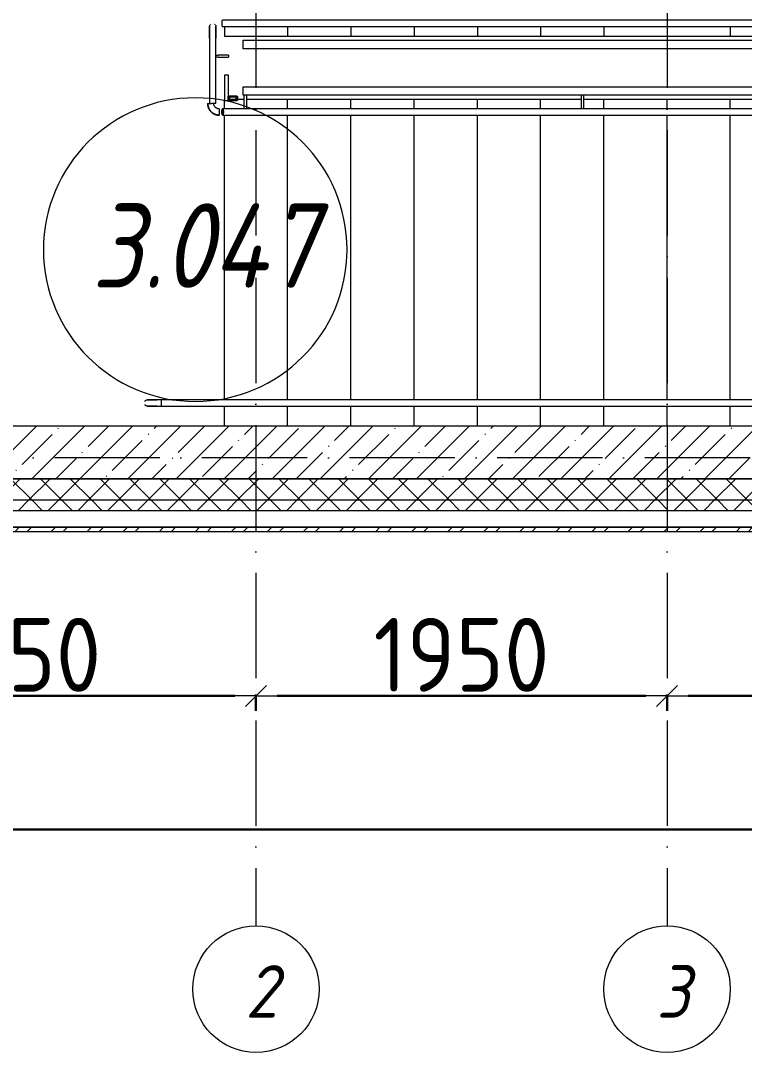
# Model space of a CAD drawing. Header units: millimetres. Extents: x -213536 to 1564669, y -45299 to 942238.
# Drawn here: x 431926 to 435359, y 422415 to 427309 of the extents above; entities that cross this region are included whole.
import ezdxf

# ---------------------------------------------------------------- set-up
doc = ezdxf.new("R2010")
doc.units = ezdxf.units.MM
doc.linetypes.add('50_200_ШТРИХ_1Т_ш5_п1_п1_', pattern=[700, 500, -100, 0, -100])
for name, color, linetype, lineweight in [('0-1', 7, 'Continuous', 5), ('0-2', 7, 'Continuous', 9), ('3) ЖБ 4м', 3, 'Continuous', 30), ('Контуры', 7, 'Continuous', 9), ('Линии подступенков', 7, 'Continuous', 9), ('Линии свеса', 7, 'Continuous', 9), ('Марки помещений', 7, 'Continuous', 9), ('Общие ребра', 7, 'Continuous', 9), ('Ограждение', 7, 'Continuous', 9), ('Ограждение-1', 7, 'Continuous', 25), ('Оси', 7, 'Continuous', 9), ('Оси-1', 7, 'Continuous', 20), ('Оси-2', 7, '50_200_ШТРИХ_1Т_ш5_п1_п1_', 9), ('Размеры', 7, 'Continuous', 15), ('Стены-1', 7, 'Continuous', 13), ('Штриховка разреза-1', 7, 'Continuous', 9)]:
    doc.layers.add(name, color=color, linetype=linetype, lineweight=lineweight)
doc.layers.get('0-2').off()
doc.styles.add('ISOCPEUR_I_1', font='isocpeui.ttf', dxfattribs={"width": 0.85, "height": 2.5})
doc.styles.add('ISOCPEUR_I_2', font='isocpeui.ttf', dxfattribs={"width": 0.85, "height": 2.3})
doc.styles.add('СПДС', font='isocpeur.ttf', dxfattribs={"width": 0.9})
doc.dimstyles.new('Размера А3', dxfattribs={"dimtxt": 200, "dimasz": 100, "dimexe": 70, "dimexo": 100, "dimgap": 20, "dimtad": 1, "dimdec": 0, "dimrnd": 10, "dimzin": 0, "dimdsep": 46, "dimtxsty": 'СПДС', "dimblk": 'ARROWHEAD_6', "dimcen": 1, "dimclrd": 256, "dimclre": 256, "dimclrt": 256, "dimazin": 0, "dimtfac": 1, "dimtdec": 0, "dimtmove": 2, "dimatfit": 3, "dimfxl": 1, "dimtolj": 1, "dimtzin": 0, "dimarcsym": 0})
pattern_1 = [(45, (0, 0), (-70.71068, 70.71068), []), (135, (0, 0), (-70.71068, -70.71068), [])]

# ---------------------------------------------------------------- blocks, each defined once
blk = doc.blocks.new('Ось сетки - Круг_Ø6_00__ISO-2_5_0_9K_-16731441-АИ2_03_План отделки стен 3-го этажа _Часть 2_')
at = {"layer": 'Оси-1'}
blk.add_circle((0, 0), 3, dxfattribs=at)
blk = doc.blocks.new('ARROWHEAD_6')
at = {"color": 0, "linetype": 'Continuous'}
for p, q in [((-0.5, -0.5), (0.5, 0.5)), ((0, 0), (-1, 0))]:
    blk.add_line(p, q, dxfattribs=at)
blk = doc.blocks.new('*D4711')
at = {"layer": 'Defpoints', "color": 0, "transparency": 16777216}
for p in [(430692.1, 424211.7), (433042.1, 424211.7), (433042.1, 424105.6)]:
    blk.add_point(p, dxfattribs=at)
at = {"layer": 'Размеры', "lineweight": -2, "transparency": 16777216}
for p, q in [((430692.1, 424111.7), (430692.1, 424035.6)), ((430792.1, 424105.6), (432942.1, 424105.6)), ((433042.1, 424111.7), (433042.1, 424035.6))]:
    blk.add_line(p, q, dxfattribs=at)
at = {"layer": 'Размеры', "lineweight": -2, "transparency": 16777216, "xscale": 100, "yscale": 100, "zscale": 100, "rotation": 180}
blk.add_blockref('ARROWHEAD_6', (430692.1, 424105.6), dxfattribs=at)
at = {"layer": 'Размеры', "lineweight": -2, "transparency": 16777216, "xscale": 100, "yscale": 100, "zscale": 100}
blk.add_blockref('ARROWHEAD_6', (433042.1, 424105.6), dxfattribs=at)
at = {"layer": 'Размеры', "transparency": 16777216, "insert": (431867.1, 424300.6), "char_height": 350, "width": 2.488, "attachment_point": 5, "style": 'СПДС'}
blk.add_mtext('\\A1;2350', dxfattribs=at)
blk = doc.blocks.new('*D4712')
at = {"layer": 'Defpoints', "color": 0, "transparency": 16777216}
for p in [(433042.1, 424211.7), (434992.1, 424211.7), (434992.1, 424105.6)]:
    blk.add_point(p, dxfattribs=at)
at = {"layer": 'Размеры', "lineweight": -2, "transparency": 16777216}
for p, q in [((433042.1, 424111.7), (433042.1, 424035.6)), ((433142.1, 424105.6), (434892.1, 424105.6)), ((434992.1, 424111.7), (434992.1, 424035.6))]:
    blk.add_line(p, q, dxfattribs=at)
at = {"layer": 'Размеры', "lineweight": -2, "transparency": 16777216, "xscale": 100, "yscale": 100, "zscale": 100, "rotation": 180}
blk.add_blockref('ARROWHEAD_6', (433042.1, 424105.6), dxfattribs=at)
at = {"layer": 'Размеры', "lineweight": -2, "transparency": 16777216, "xscale": 100, "yscale": 100, "zscale": 100}
blk.add_blockref('ARROWHEAD_6', (434992.1, 424105.6), dxfattribs=at)
at = {"layer": 'Размеры', "transparency": 16777216, "insert": (434017.1, 424300.6), "char_height": 350, "width": 2.3, "attachment_point": 5, "style": 'СПДС'}
blk.add_mtext('\\A1;1950', dxfattribs=at)
blk = doc.blocks.new('*D4713')
at = {"layer": 'Defpoints', "color": 0, "transparency": 16777216}
for p in [(434992.1, 424211.7), (438492.1, 424211.7), (438492.1, 424105.6)]:
    blk.add_point(p, dxfattribs=at)
at = {"layer": 'Размеры', "lineweight": -2, "transparency": 16777216}
for p, q in [((434992.1, 424111.7), (434992.1, 424035.6)), ((435092.1, 424105.6), (438392.1, 424105.6)), ((438492.1, 424111.7), (438492.1, 424035.6))]:
    blk.add_line(p, q, dxfattribs=at)
at = {"layer": 'Размеры', "lineweight": -2, "transparency": 16777216, "xscale": 100, "yscale": 100, "zscale": 100, "rotation": 180}
blk.add_blockref('ARROWHEAD_6', (434992.1, 424105.6), dxfattribs=at)
at = {"layer": 'Размеры', "lineweight": -2, "transparency": 16777216, "xscale": 100, "yscale": 100, "zscale": 100}
blk.add_blockref('ARROWHEAD_6', (438492.1, 424105.6), dxfattribs=at)
at = {"layer": 'Размеры', "transparency": 16777216, "insert": (436742.1, 424300.6), "char_height": 350, "width": 2.488, "attachment_point": 5, "style": 'СПДС'}
blk.add_mtext('\\A1;3500', dxfattribs=at)
blk = doc.blocks.new('*D4743')
at = {"layer": 'Defpoints', "color": 0, "transparency": 16777216}
for p in [(430692.1, 423578.1), (534192.1, 423578.1), (534192.1, 423472.1)]:
    blk.add_point(p, dxfattribs=at)
at = {"layer": 'Размеры', "lineweight": -2, "transparency": 16777216}
for p, q in [((430692.1, 423478.1), (430692.1, 423402.1)), ((430792.1, 423472.1), (534092.1, 423472.1)), ((534192.1, 423478.1), (534192.1, 423402.1))]:
    blk.add_line(p, q, dxfattribs=at)
at = {"layer": 'Размеры', "lineweight": -2, "transparency": 16777216, "xscale": 100, "yscale": 100, "zscale": 100, "rotation": 180}
blk.add_blockref('ARROWHEAD_6', (430692.1, 423472.1), dxfattribs=at)
at = {"layer": 'Размеры', "lineweight": -2, "transparency": 16777216, "xscale": 100, "yscale": 100, "zscale": 100}
blk.add_blockref('ARROWHEAD_6', (534192.1, 423472.1), dxfattribs=at)
at = {"layer": 'Размеры', "transparency": 16777216, "insert": (482442.1, 423667.1), "char_height": 350, "width": 3.544, "attachment_point": 5, "style": 'СПДС'}
blk.add_mtext('\\A1;103500', dxfattribs=at)
blk = doc.blocks.new('О_Элемент ограждения_Обод_Труба_ГОСТ 8645-68 - О_Элемент ограждения_Обод_Труба_ГОСТ 8645-68-30985916-АИ2_03_План отделки стен 3-го этажа _Часть 2_')
at = {"layer": 'Ограждение'}
for p, q in [((-3720, 20), (0, 20)), ((-3720, -20), (-3720, 20)), ((0, 20), (0, -20)), ((0, -20), (-3720, -20))]:
    blk.add_line(p, q, dxfattribs=at)
blk = doc.blocks.new('О_Элемент поручня_Маршевый_Труба_ГОСТ 8732-78 - О_Элемент поручня_Маршевый_Труба_ГОСТ 8732-78-31468009-АИ2_03_План отделки стен 3-го этажа _Часть 2_')
at = {"layer": 'Ограждение'}
for p, q in [((-9.9, 0), (-3926, 0)), ((-3926, -30), (-9.9, -30))]:
    blk.add_line(p, q, dxfattribs=at)
at = {"layer": 'Ограждение', "flags": 128}
for points in [[(-3923.3, -24.9), (-3923.9, -27.3), (-3924.7, -29), (-3925.5, -29.9), (-3926.4, -29.9), (-3927.2, -29), (-3928, -27.3)], [(-3927.7, -26.4), (-3927.1, -27.6), (-3926.3, -28.4), (-3925.6, -28.4), (-3924.8, -27.6), (-3924.1, -26.1)], [(-6.3, -15), (-6.4, -11.7), (-6.7, -8.5), (-7.1, -5.6), (-7.7, -3.3), (-8.3, -1.5), (-9.1, -0.4), (-9.9, 0)], [(-9.9, -30), (-9.1, -29.6), (-8.3, -28.5), (-7.7, -26.7), (-7.1, -24.4), (-6.7, -21.5), (-6.4, -18.3), (-6.3, -15)]]:
    blk.add_lwpolyline(points, dxfattribs=at)
blk = doc.blocks.new('О_Элемент поручня_Маршевый_Труба_ГОСТ 8732-78 - О_Элемент поручня_Маршевый_Труба_ГОСТ 8732-78-V98-АИ2_03_План отделки стен 3-го этажа _Часть 2_')
at = {"layer": 'Ограждение'}
for p, q in [((-9.9, 0), (-3926, 0)), ((-3926, -30), (-9.9, -30))]:
    blk.add_line(p, q, dxfattribs=at)
at = {"layer": 'Ограждение', "flags": 128}
for points in [[(-3929.5, -15), (-3929.4, -11.7), (-3929.1, -8.5), (-3928.7, -5.6), (-3928.2, -3.3), (-3927.5, -1.5), (-3926.7, -0.4), (-3926, 0)], [(-3922.4, -15), (-3922.5, -18.6), (-3922.8, -22), (-3923.3, -24.9), (-3923.9, -27.3), (-3924.7, -29), (-3925.5, -29.9), (-3926.4, -29.9), (-3927.2, -29), (-3928, -27.3), (-3928.6, -24.9), (-3929.1, -22), (-3929.4, -18.6), (-3929.5, -15)], [(-3922.8, -15), (-3922.9, -11.8), (-3923.1, -8.7), (-3923.6, -6), (-3924.1, -3.9), (-3924.8, -2.4), (-3925.6, -1.6), (-3926.3, -1.6), (-3927.1, -2.4), (-3927.8, -3.9), (-3928.3, -6), (-3928.8, -8.7), (-3929.1, -11.8), (-3929.1, -15)], [(-3929.1, -15), (-3929.1, -18.2), (-3928.8, -21.3), (-3928.3, -24), (-3927.8, -26.1), (-3927.1, -27.6), (-3926.3, -28.4), (-3925.6, -28.4), (-3924.8, -27.6), (-3924.1, -26.1), (-3923.6, -24), (-3923.1, -21.3), (-3922.9, -18.2), (-3922.8, -15)], [(-3926, 0), (-3925.2, -0.4), (-3924.4, -1.5), (-3923.7, -3.3), (-3923.2, -5.6), (-3922.8, -8.5), (-3922.5, -11.7), (-3922.4, -15)], [(-7.7, -3.3), (-8.3, -1.5), (-9.1, -0.4), (-9.9, 0)], [(-9.9, -30), (-9.1, -29.6), (-8.3, -28.5), (-7.7, -26.7), (-7.1, -24.4), (-6.7, -21.5), (-6.4, -18.3)]]:
    blk.add_lwpolyline(points, dxfattribs=at)
blk = doc.blocks.new('О_Кронштейн_Форма Г_Круг_ГОСТ 2590-2006 - О_Кронштейн_Форма Г_Круг_ГОСТ 2590-2006-31422595-АИ2_03_План отделки стен 3-го этажа _Часть 2_')
at = {"layer": 'Ограждение'}
for p, q in [((5894.2, 1665), (5894.2, 1720)), ((5904.2, 1720), (5904.2, 1665))]:
    blk.add_line(p, q, dxfattribs=at)
at = {"layer": 'Ограждение', "flags": 128}
for points in [[(5894.2, 1655), (5894.2, 1655.9), (5894.2, 1656.9), (5894.2, 1657.8), (5894.2, 1658.8), (5894.2, 1659.8), (5894.2, 1660.8), (5894.2, 1661.7), (5894.2, 1662.7), (5894.2, 1663.7), (5894.2, 1664.7), (5894.2, 1665)], [(5904.2, 1665), (5904.2, 1664), (5904.2, 1663), (5904.2, 1662), (5904.2, 1661), (5904.2, 1660), (5904.2, 1659.1), (5904.2, 1658.1), (5904.2, 1657.1), (5904.2, 1656.2), (5904.2, 1655.3)]]:
    blk.add_lwpolyline(points, dxfattribs=at)
blk = doc.blocks.new('О_Элемент ограждения_Обод_Труба_ГОСТ 86451 - О_Элемент ограждения_Обод_Труба_ГОСТ 8645-68 2-33131214-АИ2_03_План отделки стен 3-го этажа _Часть 2_')
at = {"layer": 'Ограждение-1'}
for p, q in [((-1820, 20), (-1800, 20)), ((-1820, -20), (-1820, 20)), ((-1817, 17), (-1817, -17)), ((-1803, 17), (-1817, 17)), ((-1803, -17), (-1803, 17)), ((-1800, 20), (-1800, -20)), ((-20, -20), (-20, 20)), ((-20, 20), (0, 20)), ((-17, 17), (-17, -17)), ((-3, 17), (-17, 17)), ((-3, -17), (-3, 17)), ((0, 20), (0, -20)), ((-1800, -20), (-1820, -20)), ((-1817, -17), (-1803, -17)), ((0, -20), (-20, -20)), ((-17, -17), (-3, -17))]:
    blk.add_line(p, q, dxfattribs=at)
blk = doc.blocks.new('О_Полоса_Трапеция прямоугольная_Прокат_ГОСТ 1031 - Крепежная пластина-21430275-АИ2_03_План отделки стен 3-го этажа _Часть 2_')
at = {"layer": 'Ограждение'}
for p, q in [((2220, 1814.8), (2200, 1814.8)), ((2200, 1814.8), (2200, 1694.8)), ((2220, 1714.8), (2220, 1814.8)), ((2200, 1694.8), (2220, 1694.8))]:
    blk.add_line(p, q, dxfattribs=at)
blk = doc.blocks.new('О_Элемент поручня_Площадочный_Двухуровневый_ГОСТ 8732-78 - О_Элемент поручня_Площадочный_Двухуровневый_ГОСТ 8732-78 2-33683547-АИ2_03_План отделки стен 3-го этажа _Часть 2_')
at = {"layer": 'Ограждение'}
for p, q in [((310, -10), (0, -10)), ((0, -25), (0, -18.8)), ((0, -40), (0, -25)), ((0, -40), (310, -40))]:
    blk.add_line(p, q, dxfattribs=at)
at = {"layer": 'Ограждение', "flags": 128}
for points in [[(310, -10), (312.2, -10), (314.4, -10), (316.6, -10), (318.8, -10), (320.9, -10), (323.1, -10), (325.2, -10), (327.3, -10), (329.4, -10), (331.4, -10), (333.4, -10), (335.4, -10), (337.3, -10), (339.2, -10), (341.1, -10), (342.8, -10), (344.6, -10), (346.3, -10), (347.9, -10), (349.5, -10), (351, -10), (352.4, -10), (353.8, -10), (355.1, -10), (356.3, -10), (357.4, -10), (358.5, -10), (359.5, -10), (360.4, -10), (361.3, -10), (362, -10), (362.7, -10), (363.3, -10), (363.8, -10), (364.2, -10), (364.5, -10), (364.8, -10), (364.9, -10), (365, -10), (365, -10)], [(365, -10), (365, -10), (364.8, -10), (364.6, -10), (364.3, -10), (363.9, -10), (363.4, -10), (362.9, -10), (362.2, -10), (361.5, -10), (360.7, -10), (359.8, -10), (358.8, -10), (357.7, -10), (356.6, -10), (355.4, -10), (354.1, -10), (352.8, -10), (351.3, -10), (349.9, -10), (348.3, -10), (346.7, -10), (345, -10), (343.3, -10), (341.5, -10), (339.7, -10), (337.8, -10), (335.9, -10), (334, -10), (332, -10), (329.9, -10), (327.9, -10), (325.8, -10), (323.6, -10), (321.5, -10), (319.3, -10), (317.2, -10), (315, -10), (312.8, -10), (310.6, -10), (310, -10)], [(310, -40), (312.2, -40), (314.4, -40), (316.6, -40), (318.8, -40), (320.9, -40), (323.1, -40), (325.2, -40), (327.3, -40), (329.4, -40), (331.4, -40), (333.4, -40), (335.4, -40), (337.3, -40), (339.2, -40), (341.1, -40), (342.8, -40), (344.6, -40), (346.3, -40), (347.9, -40), (349.5, -40), (351, -40), (352.4, -40), (353.8, -40), (355.1, -40), (356.3, -40), (357.4, -40), (358.5, -40), (359.5, -40), (360.4, -40), (361.3, -40), (362, -40), (362.7, -40), (363.3, -40), (363.8, -40), (364.2, -40), (364.5, -40), (364.8, -40), (364.9, -40), (365, -40), (365, -40)], [(365, -40), (365, -40), (364.8, -40), (364.6, -40), (364.3, -40), (363.9, -40), (363.4, -40), (362.9, -40), (362.2, -40), (361.5, -40), (360.7, -40), (359.8, -40), (358.8, -40), (357.7, -40), (356.6, -40), (355.4, -40), (354.1, -40), (352.8, -40), (351.3, -40), (349.9, -40), (348.3, -40), (346.7, -40), (345, -40), (343.3, -40), (341.5, -40), (339.7, -40), (337.8, -40), (335.9, -40), (334, -40), (332, -40), (329.9, -40), (327.9, -40), (325.8, -40), (323.6, -40), (321.5, -40), (319.3, -40), (317.2, -40), (315, -40), (312.8, -40), (310.6, -40)], [(365, -10), (365.6, -10), (366.2, -10), (366.8, -10.1), (367.4, -10.2), (368, -10.3), (368.6, -10.4), (369.1, -10.6), (369.7, -10.8), (370.3, -11), (370.8, -11.2), (371.4, -11.4), (371.9, -11.7), (372.5, -12)], [(372.6, -37.9), (372.1, -38.2), (371.5, -38.5), (371, -38.8), (370.4, -39), (369.9, -39.2), (369.3, -39.4), (368.7, -39.5), (368.1, -39.7), (367.5, -39.8), (367, -39.9), (366.4, -39.9), (365.8, -40), (365.2, -40), (365, -40)], [(375.8, -14.5), (376.2, -15), (376.6, -15.4), (376.9, -15.9), (377.3, -16.4)], [(377.4, -33.5), (377, -34), (376.7, -34.4), (376.3, -34.9), (375.9, -35.3)]]:
    blk.add_lwpolyline(points, dxfattribs=at)
blk = doc.blocks.new('О_Кронштейн_Форма Г_Круг_ГОСТ 25902 - О_Кронштейн_Форма Г_Круг_ГОСТ 2590-2006-31482955-АИ2_03_План отделки стен 3-го этажа _Часть 2_')
at = {"layer": 'Ограждение'}
for p, q in [((2220, 1909.8), (2170, 1909.8)), ((2220, 1909.8), (2220, 1904.8)), ((2170, 1899.8), (2220, 1899.8)), ((2220, 1904.8), (2220, 1899.8))]:
    blk.add_line(p, q, dxfattribs=at)
at = {"layer": 'Ограждение', "flags": 128}
for points in [[(2160, 1909.8), (2160.9, 1909.8), (2161.9, 1909.8), (2162.8, 1909.8), (2163.8, 1909.8), (2164.8, 1909.8), (2165.8, 1909.8), (2166.7, 1909.8), (2167.7, 1909.8), (2168.7, 1909.8), (2169.7, 1909.8), (2170, 1909.8)], [(2170, 1899.8), (2169, 1899.8), (2168, 1899.8), (2167, 1899.8), (2166, 1899.8), (2165, 1899.8), (2164.1, 1899.8), (2163.1, 1899.8), (2162.1, 1899.8), (2161.2, 1899.8), (2160.3, 1899.8)]]:
    blk.add_lwpolyline(points, dxfattribs=at)
blk = doc.blocks.new('О_Элемент поручня_Загиб_Труба_ГОСТ 87321 - О_Элемент поручня_Загиб_Труба_ГОСТ 8732-78 2-31410520-АИ2_03_План отделки стен 3-го этажа _Часть 2_')
at = {"layer": 'Ограждение'}
for p, q in [((2120, 1679.8), (2138.9, 1679.8)), ((2120.5, 1679.8), (2120, 1679.8)), ((2175, 1654.3), (2175, 1654.8)), ((2175, 1654.8), (2175, 1624.8)), ((2175, 1624.8), (2175, 1625.3))]:
    blk.add_line(p, q, dxfattribs=at)
at = {"layer": 'Ограждение', "flags": 128}
for points in [[(2120, 1679.8), (2120, 1677.6), (2120.2, 1675.4), (2120.4, 1673.3), (2120.7, 1671.1), (2121.1, 1668.9), (2121.6, 1666.8), (2122.1, 1664.6), (2122.8, 1662.5), (2123.5, 1660.5), (2124.3, 1658.4), (2125.2, 1656.4), (2126.2, 1654.4), (2127.3, 1652.5), (2128.4, 1650.6), (2129.6, 1648.8), (2130.9, 1647), (2132.2, 1645.3), (2133.7, 1643.6), (2135.1, 1641.9), (2136.7, 1640.4), (2138.3, 1638.9), (2140, 1637.4), (2141.7, 1636.1), (2143.5, 1634.8), (2145.3, 1633.6), (2147.2, 1632.4), (2149.1, 1631.3), (2151, 1630.3), (2153, 1629.4), (2155.1, 1628.6), (2157.1, 1627.8), (2159.2, 1627.1), (2161.4, 1626.6), (2163.5, 1626.1), (2165.7, 1625.6), (2167.8, 1625.3), (2170, 1625.1), (2172.2, 1624.9), (2174.4, 1624.8), (2175, 1624.8)], [(2121.5, 1679.8), (2121.5, 1677.7), (2121.7, 1675.6), (2121.9, 1673.4), (2122.2, 1671.3), (2122.6, 1669.2), (2123, 1667.1), (2123.6, 1665.1), (2124.2, 1663), (2124.9, 1661), (2125.7, 1659), (2126.6, 1657.1), (2127.5, 1655.1), (2128.6, 1653.3), (2129.7, 1651.4), (2130.8, 1649.6), (2132.1, 1647.9), (2133.4, 1646.2), (2134.8, 1644.6), (2136.2, 1643), (2137.7, 1641.5), (2139.3, 1640), (2140.9, 1638.6), (2142.6, 1637.3), (2144.3, 1636), (2146.1, 1634.8), (2147.9, 1633.7), (2149.8, 1632.7), (2151.7, 1631.7), (2153.6, 1630.8), (2155.6, 1630), (2157.6, 1629.2), (2159.7, 1628.6), (2161.7, 1628), (2163.8, 1627.5), (2165.9, 1627.1), (2168, 1626.8), (2170.1, 1626.6), (2172.3, 1626.4), (2174.4, 1626.3), (2175, 1626.3)], [(2175, 1654.8), (2174, 1654.9), (2173, 1654.9), (2172, 1655), (2171, 1655.2), (2170, 1655.3), (2169.1, 1655.6), (2168.1, 1655.8), (2167.1, 1656.1), (2166.2, 1656.4), (2165.3, 1656.8), (2164.4, 1657.2), (2163.5, 1657.7), (2162.6, 1658.1), (2161.7, 1658.7), (2160.9, 1659.2), (2160.1, 1659.8), (2159.3, 1660.4), (2158.5, 1661), (2157.8, 1661.7), (2157.1, 1662.4), (2156.4, 1663.2), (2155.7, 1663.9), (2155.1, 1664.7), (2154.5, 1665.5), (2154, 1666.3), (2153.4, 1667.2), (2153, 1668.1), (2152.5, 1668.9), (2152.1, 1669.9), (2151.7, 1670.8), (2151.4, 1671.7), (2151, 1672.7), (2150.8, 1673.6), (2150.6, 1674.6), (2150.4, 1675.6), (2150.2, 1676.6), (2150.1, 1677.6), (2150, 1678.6), (2150, 1679.6), (2150, 1679.8)]]:
    blk.add_lwpolyline(points, dxfattribs=at)
blk = doc.blocks.new('О_Общий_Элемент поручня_Площадочный_Двухуровневый_С подрезкой_ГОСТ 8732-78 - О_Общий_Элемент поручня_Площадочный_Двухуровневый_С подрезкой_ГОСТ 8732-78-V277-АИ2_03_План отделки стен 3-го этажа _Часть 2_')
at = {"layer": 'Ограждение'}
for p, q in [((20, 40), (0, 40)), ((0, 10), (20, 10))]:
    blk.add_line(p, q, dxfattribs=at)
at = {"layer": 'Ограждение', "flags": 128}
for points in [[(20, 40), (21.8, 40), (23.6, 40), (25.4, 40), (27.2, 40), (28.9, 40), (30.7, 40), (32.4, 40), (34.2, 40), (35.9, 40), (37.5, 40), (39.2, 40), (40.8, 40), (42.4, 40), (43.9, 40), (45.4, 40), (46.9, 40), (48.3, 40), (49.7, 40), (51, 40), (52.3, 40), (53.5, 40), (54.7, 40), (55.8, 40), (56.9, 40), (57.9, 40), (58.8, 40), (59.7, 40), (60.5, 40), (61.3, 40), (61.9, 40), (62.6, 40), (63.1, 40), (63.6, 40), (64, 40), (64.3, 40), (64.6, 40), (64.8, 40), (64.9, 40), (65, 40), (65, 40)], [(65, 40), (65, 40), (64.9, 40), (64.7, 40), (64.4, 40), (64.1, 40), (63.7, 40), (63.2, 40), (62.7, 40), (62.1, 40), (61.4, 40), (60.7, 40), (59.9, 40), (59.1, 40), (58.1, 40), (57.1, 40), (56.1, 40), (55, 40), (53.8, 40), (52.6, 40), (51.4, 40), (50, 40), (48.7, 40), (47.3, 40), (45.8, 40), (44.3, 40), (42.8, 40), (41.2, 40), (39.6, 40), (38, 40), (36.3, 40), (34.6, 40), (32.9, 40), (31.2, 40), (29.4, 40), (27.6, 40), (25.9, 40), (24.1, 40), (22.3, 40), (20.5, 40), (20, 40)], [(20, 10), (21.8, 10), (23.6, 10), (25.4, 10), (27.2, 10), (28.9, 10), (30.7, 10), (32.4, 10), (34.2, 10), (35.9, 10), (37.5, 10), (39.2, 10), (40.8, 10), (42.4, 10), (43.9, 10), (45.4, 10), (46.9, 10), (48.3, 10), (49.7, 10), (51, 10), (52.3, 10), (53.5, 10), (54.7, 10), (55.8, 10), (56.9, 10), (57.9, 10), (58.8, 10), (59.7, 10), (60.5, 10), (61.3, 10), (61.9, 10), (62.6, 10), (63.1, 10), (63.6, 10), (64, 10), (64.3, 10), (64.6, 10), (64.8, 10), (64.9, 10), (65, 10), (65, 10)], [(65, 10), (65, 10), (64.9, 10), (64.7, 10), (64.4, 10), (64.1, 10), (63.7, 10), (63.2, 10), (62.7, 10), (62.1, 10), (61.4, 10), (60.7, 10), (59.9, 10), (59.1, 10), (58.1, 10), (57.1, 10), (56.1, 10), (55, 10), (53.8, 10), (52.6, 10), (51.4, 10), (50, 10), (48.7, 10), (47.3, 10), (45.8, 10), (44.3, 10), (42.8, 10), (41.2, 10), (39.6, 10), (38, 10), (36.3, 10), (34.6, 10), (32.9, 10), (31.2, 10), (29.4, 10), (27.6, 10), (25.9, 10), (24.1, 10), (22.3, 10), (20.5, 10)], [(65, 40), (65.6, 40), (66.2, 40), (66.8, 39.9), (67.4, 39.8), (68, 39.7), (68.6, 39.6), (69.1, 39.4), (69.7, 39.2), (70.3, 39), (70.8, 38.8), (71.4, 38.6), (71.9, 38.3), (72.5, 38), (73, 37.7), (73.5, 37.4), (74, 37), (74.4, 36.7), (74.9, 36.3)], [(77.4, 16.5), (77, 16), (76.7, 15.6), (76.3, 15.1), (75.9, 14.7), (75.5, 14.2), (75, 13.8), (74.6, 13.4), (74.1, 13.1), (73.6, 12.7), (73.1, 12.4), (72.6, 12.1), (72.1, 11.8), (71.5, 11.5), (71, 11.2), (70.4, 11), (69.9, 10.8), (69.3, 10.6), (68.7, 10.5), (68.1, 10.3), (67.5, 10.2), (67, 10.1), (66.4, 10.1), (65.8, 10), (65.2, 10), (65, 10)], [(76.2, 35), (76.6, 34.6), (76.9, 34.1), (77.3, 33.6)]]:
    blk.add_lwpolyline(points, dxfattribs=at)
blk = doc.blocks.new('О_Элемент поручня_Пристенный_Труба_ГОСТ 8732-78 - О_Элемент поручня_Пристенный_Труба_ГОСТ 8732-78-V278-АИ2_03_План отделки стен 3-го этажа _Часть 2_')
at = {"layer": 'Ограждение'}
for p, q in [((300, 30), (-4500, 30)), ((-4500, 30), (-4500, 16.1)), ((-4500, 15), (-4500, 0)), ((-4500, 0), (300, 0)), ((300, 0), (300, 30))]:
    blk.add_line(p, q, dxfattribs=at)
blk = doc.blocks.new('0125-Р-ОО-Ш2-АР-о_23_10_2024_rvt-1-АИ2_03_План отделки стен 3-го этажа _Часть 2_')
at = {"layer": 'Штриховка разреза-1'}
h = blk.add_hatch(dxfattribs=at)
h.set_pattern_fill('FP_2', color=256, style=0, pattern_type=2)
h.set_pattern_definition([(45, (0, 0), (-114.0493, 114.0493), []), (45, (114.05, 0), (-114.0493, 114.0493), [201.612, -40.322, 3.353, -36.97])])
h.paths.add_polyline_path([(6659.7, -100), (7650, -100), (7650, 150), (150, 150), (150, -100), (6193.7, -100)], flags=0)
h = blk.add_hatch(dxfattribs=at)
h.set_pattern_fill('FP_81', color=256, style=0, pattern_type=2)
h.set_pattern_definition(pattern_1)
h.paths.add_polyline_path([(102188.9, -200), (103600, -200), (103600, -100), (94575, -100), (94575, -106), (94500, -106), (94500, -200), (98460.9, -200)], flags=0)
h.paths.add_polyline_path([(91850, -200), (92700, -200), (92700, -106), (92625, -106), (92625, -100), (84750, -100), (84750, -200), (91350, -200)], flags=0)
h.paths.add_polyline_path([(83549.1, -200), (83750, -200), (83750, -100), (82625, -100), (82625, -106), (82550, -106), (82550, -200), (82617.1, -200)], flags=0)
h.paths.add_polyline_path([(80675, -200), (80750, -200), (80750, -106), (80675, -106), (80675, -100), (79625, -100), (79625, -106), (79550, -106), (79550, -200), (79821.1, -200)], flags=0)
h.paths.add_polyline_path([(77750, -200), (77750, -100), (76625, -100), (76625, -106), (76550, -106), (76550, -200), (77250, -200)], flags=0)
h.paths.add_polyline_path([(73425, -200), (74750, -200), (74750, -100), (73425, -100), (73425, -106), (73350, -106), (73350, -200), (73356, -200)], flags=0)
h.paths.add_polyline_path([(70350, -200), (71550, -200), (71550, -106), (71475, -106), (71475, -100), (70425, -100), (70425, -106), (70350, -106)], flags=0)
h.paths.add_polyline_path([(67356, -200), (68550, -200), (68550, -100), (67425, -100), (67425, -106), (67350, -106), (67350, -200)], flags=0)
h.paths.add_polyline_path([(64909.2, -200), (65550, -200), (65550, -106), (65475, -106), (65475, -100), (64425, -100), (64425, -106), (64350, -106), (64350, -200)], flags=0)
h.paths.add_polyline_path([(62200, -200), (62550, -200), (62550, -106), (62475, -106), (62475, -100), (61425, -100), (61425, -106), (61350, -106), (61350, -200), (62113.2, -200)], flags=0)
h.paths.add_polyline_path([(59550, -200), (59550, -106), (59475, -106), (59475, -100), (58425, -100), (58425, -106), (58350, -106), (58350, -200), (59317.3, -200)], flags=0)
h.paths.add_polyline_path([(56521.3, -200), (56550, -200), (56550, -106), (56475, -106), (56475, -100), (55425, -100), (55425, -106), (55350, -106), (55350, -200), (55589.3, -200)], flags=0)
h.paths.add_polyline_path([(52350, -200), (53550, -200), (53550, -106), (53475, -106), (53475, -100), (52425, -100), (52425, -106), (52350, -106)], flags=0)
h.paths.add_polyline_path([(47475, -200), (47550, -200), (47550, -106), (47475, -106), (47475, -100), (46425, -100), (46425, -106), (46350, -106), (46350, -200), (47201.4, -200)], flags=0)
h.paths.add_polyline_path([(44405.4, -200), (44550, -200), (44550, -106), (44475, -106), (44475, -100), (43425, -100), (43425, -106), (43350, -106), (43350, -200), (43473.4, -200)], flags=0)
h.paths.add_polyline_path([(41550, -200), (41550, -106), (41475, -105.4), (41475, -100), (40150, -100), (40150, -200), (41544, -200)], flags=0)
h.paths.add_polyline_path([(38350, -200), (38350, -106), (38275, -106), (38275, -100), (37150, -100), (37150, -200), (37881.4, -200)], flags=0)
h.paths.add_polyline_path([(34153.5, -200), (35350, -200), (35350, -106), (35275, -106), (35275, -100), (34225, -100), (34225, -106), (34150, -106), (34150, -200)], flags=0)
h.paths.add_polyline_path([(32275, -200), (32350, -200), (32350, -106), (32275, -106), (32275, -100), (31150, -100), (31150, -200), (31650, -200)], flags=0)
h.paths.add_polyline_path([(28650, -200), (29350, -200), (29350, -106), (29275, -106), (29275, -100), (28150, -100), (28150, -200), (28561.5, -200)], flags=0)
h.paths.add_polyline_path([(25299.5, -200), (26350, -200), (26350, -106), (26275, -106), (26275, -100), (25225, -100), (25225, -106), (25150, -106), (25150, -200), (25225, -200)], flags=0)
h.paths.add_polyline_path([(17350, -200), (17350, -106), (17275, -106), (17275, -100), (16225, -100), (16225, -106), (16150, -106), (16150, -200), (17250, -200)], flags=0)
h.paths.add_polyline_path([(15150, -200), (15150, -106), (15075, -106), (15075, -100), (9825, -100), (9825, -106), (9750, -106), (9750, -200), (14581.6, -200)], flags=0)
h.paths.add_polyline_path([(8057.7, -200), (8750, -200), (8750, -106), (8675, -106), (8675, -100), (-100, -100), (-100, -200), (7125.7, -200)], flags=0)
h = blk.add_hatch(dxfattribs=at)
h.set_pattern_fill('FP_81', color=256, style=0, pattern_type=2)
h.set_pattern_definition(pattern_1)
h.paths.add_polyline_path([(103120.9, -250), (103700, -250), (103700, -200), (94500, -200), (94500, -250), (102188.9, -250)], flags=0)
h.paths.add_polyline_path([(92700, -250), (92700, -200), (84750, -200), (84750, -250), (91937, -250)], flags=0)
h.paths.add_polyline_path([(83549.1, -250), (83750, -250), (83750, -200), (82550, -200), (82550, -250), (82617.1, -250)], flags=0)
h.paths.add_polyline_path([(79821.1, -250), (80750, -250), (80750, -200), (79550, -200), (79550, -250)], flags=0)
h.paths.add_polyline_path([(77750, -250), (77750, -200), (76550, -200), (76550, -250), (77025.1, -250)], flags=0)
h.paths.add_polyline_path([(74229.1, -250), (74750, -250), (74750, -200), (73350, -200), (73350, -250)], flags=0)
h.paths.add_polyline_path([(70501.2, -250), (71550, -250), (71550, -200), (70350, -200), (70350, -250)], flags=0)
h.paths.add_polyline_path([(68550, -250), (68550, -200), (67350, -200), (67350, -250), (67705.2, -250)], flags=0)
h.paths.add_polyline_path([(64909.2, -250), (65550, -250), (65550, -200), (64350, -200), (64350, -250)], flags=0)
h.paths.add_polyline_path([(62550, -250), (62550, -200), (61350, -200), (61350, -250), (62113.2, -250)], flags=0)
h.paths.add_polyline_path([(59317.3, -250), (59550, -250), (59550, -200), (58350, -200), (58350, -250)], flags=0)
h.paths.add_polyline_path([(56521.3, -250), (56550, -250), (56550, -200), (55350, -200), (55350, -250), (55589.3, -250)], flags=0)
h.paths.add_polyline_path([(53550, -250), (53550, -200), (52350, -200), (52350, -250), (52793.3, -250)], flags=0)
h.paths.add_polyline_path([(46735.4, -250), (47550, -250), (47550, -200), (46350, -200), (46350, -250)], flags=0)
h.paths.add_polyline_path([(44550, -250), (44550, -200), (43350, -200), (43350, -250), (44405.4, -250)], flags=0)
h.paths.add_polyline_path([(41550, -250), (41550, -200), (40150, -200), (40150, -250), (40677.4, -250)], flags=0)
h.paths.add_polyline_path([(37881.4, -250), (38350, -250), (38350, -200), (37150, -200), (37150, -250), (37415.4, -250)], flags=0)
h.paths.add_polyline_path([(35085.5, -250), (35350, -250), (35350, -200), (34150, -200), (34150, -250), (34153.5, -250)], flags=0)
h.paths.add_polyline_path([(32350, -250), (32350, -200), (31150, -200), (31150, -250), (31357.5, -250)], flags=0)
h.paths.add_polyline_path([(28561.5, -250), (29350, -250), (29350, -200), (28150, -200), (28150, -250)], flags=0)
h.paths.add_polyline_path([(25765.5, -250), (26350, -250), (26350, -200), (25150, -200), (25150, -250), (25299.5, -250)], flags=0)
h.paths.add_polyline_path([(17350, -250), (17350, -200), (16150, -200), (16150, -250), (16445.6, -250)], flags=0)
h.paths.add_polyline_path([(14581.6, -250), (15150, -250), (15150, -200), (9750, -200), (9750, -250), (12717.6, -250)], flags=0)
h.paths.add_polyline_path([(8057.7, -250), (8750, -250), (8750, -200), (-200, -200), (-200, -250), (7125.7, -250)], flags=0)
h = blk.add_hatch(dxfattribs=at)
h.set_pattern_fill('FP_80', color=256, style=0, pattern_type=2)
h.set_pattern_definition([(45, (0, 0), (-85.5366, 85.5366), []), (45, (57.02, 0), (-85.5366, 85.5366), [])])
h.paths.add_polyline_path([(40665, -350), (40665, -330), (40151, -330), (40151, -350)], flags=0)
h.paths.add_polyline_path([(37150, -350), (38350, -350), (38350, -330), (37150, -330)], flags=0)
h.paths.add_polyline_path([(35085.5, -350), (35350, -350), (35350, -330), (34151, -330), (34151, -350), (34153.5, -350)], flags=0)
h.paths.add_polyline_path([(32350, -350), (32350, -330), (31150, -330), (31150, -350), (31357.5, -350)], flags=0)
h.paths.add_polyline_path([(29350, -350), (29350, -330), (28151, -330), (28151, -350), (28561.5, -350)], flags=0)
h.paths.add_polyline_path([(26350, -350), (26350, -330), (25150, -330), (25150, -350), (25765.5, -350)], flags=0)
h.paths.add_polyline_path([(16445.6, -350), (17350, -350), (17350, -330), (16150, -330), (16150, -350)], flags=0)
h.paths.add_polyline_path([(15150, -350), (15150, -330), (9750, -330), (9750, -350), (14581.6, -350)], flags=0)
h.paths.add_polyline_path([(8057.7, -350), (8750, -350), (8750, -330), (-330, -330), (-330, -350), (7125.7, -350)], flags=0)
at = {"layer": 'Контуры'}
for p, q in [((2200, 2045), (2200, 2000)), ((2200, 2000), (2500, 2000)), ((2500, 2000), (2800, 2000)), ((2800, 2000), (3100, 2000)), ((3100, 2000), (3400, 2000)), ((3400, 2000), (3700, 2000)), ((3700, 2000), (4000, 2000)), ((4000, 2000), (4300, 2000)), ((4300, 2000), (4600, 2000)), ((4600, 2000), (4900, 2000)), ((2200, 1655), (2200, 1700)), ((2257, 1700), (2223, 1700)), ((2294.4, 1700), (2260, 1700)), ((2500, 1700), (2303.9, 1700)), ((2800, 1700), (2500, 1700)), ((3100, 1700), (2800, 1700)), ((3400, 1700), (3100, 1700)), ((3700, 1700), (3400, 1700)), ((3894.4, 1700), (3700, 1700)), ((4000, 1700), (3903.9, 1700)), ((4300, 1700), (4000, 1700)), ((4600, 1700), (4300, 1700)), ((4894.4, 1700), (4600, 1700)), ((2200, 274.9), (2200, 1625.1)), ((2200, 150), (2200, 244.9))]:
    blk.add_line(p, q, dxfattribs=at)
at = {"layer": 'Линии подступенков'}
for p, q in [((2200, 2045), (2200, 2000)), ((2500, 2045), (2500, 2000)), ((2800, 2045), (2800, 2000)), ((3100, 2045), (3100, 2000)), ((3400, 2045), (3400, 2000)), ((3700, 2045.4), (3700, 2000)), ((4000, 2045.4), (4000, 2000)), ((4300, 2045.4), (4300, 2000)), ((4600, 2045.4), (4600, 2000)), ((2500, 1655), (2500, 1700)), ((2800, 1654.9), (2800, 1700)), ((3100, 1654.9), (3100, 1700)), ((3400, 1654.9), (3400, 1700)), ((3700, 1654.6), (3700, 1700)), ((4000, 1654.6), (4000, 1700)), ((4300, 1654.6), (4300, 1700)), ((4600, 1654.6), (4600, 1700)), ((2500, 274.9), (2500, 1625.1)), ((2800, 274.9), (2800, 1625.2)), ((3100, 274.9), (3100, 1625.2)), ((3400, 274.9), (3400, 1625.2)), ((3700, 274.9), (3700, 1625.2)), ((4000, 274.9), (4000, 1625.2)), ((4300, 274.9), (4300, 1625.3)), ((4600, 274.9), (4600, 1625.3)), ((2500, 150), (2500, 244.9)), ((2800, 150), (2800, 244.9)), ((3100, 150), (3100, 244.9)), ((3400, 150), (3400, 244.9)), ((3700, 150), (3700, 244.9)), ((4000, 150), (4000, 244.9)), ((4300, 150), (4300, 244.9)), ((4600, 150), (4600, 244.9))]:
    blk.add_line(p, q, dxfattribs=at)
at = {"layer": 'Линии свеса'}
for p, q in [((2500, 2045), (2500, 2000)), ((2800, 2045), (2800, 2000)), ((3100, 2045), (3100, 2000)), ((3400, 2045), (3400, 2000)), ((3700, 2045.4), (3700, 2000)), ((4000, 2045.4), (4000, 2000)), ((4300, 2045.4), (4300, 2000)), ((4600, 2045.4), (4600, 2000)), ((2500, 1655), (2500, 1700)), ((2800, 1654.9), (2800, 1700)), ((3100, 1654.9), (3100, 1700)), ((3400, 1654.9), (3400, 1700)), ((3700, 1654.6), (3700, 1700)), ((4000, 1654.6), (4000, 1700)), ((4300, 1654.6), (4300, 1700)), ((4600, 1654.6), (4600, 1700)), ((2500, 274.9), (2500, 1625.1)), ((2800, 274.9), (2800, 1625.2)), ((3100, 274.9), (3100, 1625.2)), ((3400, 274.9), (3400, 1625.2)), ((3700, 274.9), (3700, 1625.2)), ((4000, 274.9), (4000, 1625.2)), ((4300, 274.9), (4300, 1625.3)), ((4600, 274.9), (4600, 1625.3)), ((2500, 150), (2500, 244.9)), ((2800, 150), (2800, 244.9)), ((3100, 150), (3100, 244.9)), ((3400, 150), (3400, 244.9)), ((3700, 150), (3700, 244.9)), ((4000, 150), (4000, 244.9)), ((4300, 150), (4300, 244.9)), ((4600, 150), (4600, 244.9))]:
    blk.add_line(p, q, dxfattribs=at)
at = {"layer": 'Общие ребра'}
for p, q in [((-100, -200), (8750, -200)), ((-100, -250), (8750, -250))]:
    blk.add_line(p, q, dxfattribs=at)
at = {"layer": 'Стены-1'}
for p, q in [((7650, 150), (150, 150)), ((7650, -100), (-100, -100)), ((150, -100), (7650, -100)), ((8750, -330), (-330, -330)), ((-100, -330), (8750, -330)), ((-330, -350), (8750, -350))]:
    blk.add_line(p, q, dxfattribs=at)
at = {"layer": '0-2'}
for name, p, rotation in [('О_Элемент ограждения_Обод_Труба_ГОСТ 86451 - О_Элемент ограждения_Обод_Труба_ГОСТ 8645-68 2-33131214-АИ2_03_План отделки стен 3-го этажа _Часть 2_', (2240, 1694.8), 269.9999999999997), ('О_Элемент поручня_Площадочный_Двухуровневый_ГОСТ 8732-78 - О_Элемент поручня_Площадочный_Двухуровневый_ГОСТ 8732-78 2-33683547-АИ2_03_План отделки стен 3-го этажа _Часть 2_', (2120, 1679.8), 89.99999999999993), ('О_Элемент поручня_Маршевый_Труба_ГОСТ 8732-78 - О_Элемент поручня_Маршевый_Труба_ГОСТ 8732-78-31468009-АИ2_03_План отделки стен 3-го этажа _Часть 2_', (2180.9, 2045), 180), ('О_Элемент ограждения_Обод_Труба_ГОСТ 8645-68 - О_Элемент ограждения_Обод_Труба_ГОСТ 8645-68-30985916-АИ2_03_План отделки стен 3-го этажа _Часть 2_', (2289.3, 1960), 180), ('О_Общий_Элемент поручня_Площадочный_Двухуровневый_С подрезкой_ГОСТ 8732-78 - О_Общий_Элемент поручня_Площадочный_Двухуровневый_С подрезкой_ГОСТ 8732-78-V277-АИ2_03_План отделки стен 3-го этажа _Часть 2_', (1900.5, 284.9), 180)]:
    blk.add_blockref(name, p, dxfattribs=dict(at, rotation=rotation))
for name, p in [('О_Кронштейн_Форма Г_Круг_ГОСТ 25902 - О_Кронштейн_Форма Г_Круг_ГОСТ 2590-2006-31482955-АИ2_03_План отделки стен 3-го этажа _Часть 2_', (0, 0)), ('О_Полоса_Трапеция прямоугольная_Прокат_ГОСТ 1031 - Крепежная пластина-21430275-АИ2_03_План отделки стен 3-го этажа _Часть 2_', (0, 0)), ('О_Элемент ограждения_Обод_Труба_ГОСТ 8645-68 - О_Элемент ограждения_Обод_Труба_ГОСТ 8645-68-30985916-АИ2_03_План отделки стен 3-го этажа _Часть 2_', (6009.2, 1740)), ('О_Кронштейн_Форма Г_Круг_ГОСТ 2590-2006 - О_Кронштейн_Форма Г_Круг_ГОСТ 2590-2006-31422595-АИ2_03_План отделки стен 3-го этажа _Часть 2_', (-3600, 0)), ('О_Кронштейн_Форма Г_Круг_ГОСТ 2590-2006 - О_Кронштейн_Форма Г_Круг_ГОСТ 2590-2006-31422595-АИ2_03_План отделки стен 3-го этажа _Часть 2_', (-2000, 0)), ('О_Элемент поручня_Загиб_Труба_ГОСТ 87321 - О_Элемент поручня_Загиб_Труба_ГОСТ 8732-78 2-31410520-АИ2_03_План отделки стен 3-го этажа _Часть 2_', (0, 0)), ('О_Элемент поручня_Маршевый_Труба_ГОСТ 8732-78 - О_Элемент поручня_Маршевый_Труба_ГОСТ 8732-78-V98-АИ2_03_План отделки стен 3-го этажа _Часть 2_', (6117.6, 1655)), ('О_Элемент поручня_Пристенный_Труба_ГОСТ 8732-78 - О_Элемент поручня_Пристенный_Труба_ГОСТ 8732-78-V278-АИ2_03_План отделки стен 3-го этажа _Часть 2_', (6400.5, 244.9))]:
    blk.add_blockref(name, p, dxfattribs=at)
blk = doc.blocks.new('AI_Марка_Помещение_х1__Общий_E___ISO-2_1K_ - Номер-16210215-АИ2_03_План отделки стен 3-го этажа _Часть 2_')
at = {"layer": 'Марки помещений'}
for start, end in [(360, 180), (180, 360)]:
    blk.add_arc((0.039, 0.312), 2.4, start, end, dxfattribs=at)
blk = doc.blocks.new('3этНиз')
at = {"layer": '0-1'}
blk.add_blockref('0125-Р-ОО-Ш2-АР-о_23_10_2024_rvt-1-АИ2_03_План отделки стен 3-го этажа _Часть 2_', (430692.1, 425235.4), dxfattribs=at)
at = {"layer": 'Марки помещений', "color": 3, "xscale": 300, "yscale": 300, "zscale": 99.99999999999993}
blk.add_blockref('AI_Марка_Помещение_х1__Общий_E___ISO-2_1K_ - Номер-16210215-АИ2_03_План отделки стен 3-го этажа _Часть 2_', (432742.2, 426128.9), dxfattribs=at)
at = {"layer": 'Марки помещений', "color": 114, "true_color": 0x139b48, "insert": (432263.1, 426441.8), "char_height": 400, "width": 817.721, "attachment_point": 1, "style": 'ISOCPEUR_I_2'}
blk.add_mtext('3.047', dxfattribs=at)
blk = doc.blocks.new('Ось 3 этаж')
at = {"layer": 'Оси-2'}
for p, q in [((433042.1, 477896.8), (433042.1, 423014.8)), ((434992.1, 477896.8), (434992.1, 423014.8)), ((536900.4, 425235.4), (428373.3, 425235.4))]:
    blk.add_line(p, q, dxfattribs=at)
at = {"layer": 'Оси-1', "xscale": 99.99999999999993, "yscale": 99.99999999999993, "zscale": 99.99999999999993, "rotation": 180}
for p in [(433042.1, 422714.8), (434992.1, 422714.8)]:
    blk.add_blockref('Ось сетки - Круг_Ø6_00__ISO-2_5_0_9K_-16731441-АИ2_03_План отделки стен 3-го этажа _Часть 2_', p, dxfattribs=at)
at = {"layer": 'Оси', "char_height": 250, "width": 202.025, "attachment_point": 1, "style": 'ISOCPEUR_I_1'}
for s, insert in [('\\fISOCPEUR|b0|i1|c204|p34|;\\W.9;2', (432991, 422828.7)), ('\\fISOCPEUR|b0|i1|c204|p34|;\\W.9;3', (434941, 422828.7))]:
    blk.add_mtext(s, dxfattribs=dict(at, insert=insert))
at = {"layer": 'Размеры'}
for base, p1, p2, picture, middle in [((433042.1, 424105.6), (430692.1, 424211.7), (433042.1, 424211.7), '*D4711', (431867.1, 424300.6)), ((434992.1, 424105.6), (433042.1, 424211.7), (434992.1, 424211.7), '*D4712', (434017.1, 424300.6)), ((438492.1, 424105.6), (434992.1, 424211.7), (438492.1, 424211.7), '*D4713', (436742.1, 424300.6)), ((534192.1, 423472.1), (430692.1, 423578.1), (534192.1, 423578.1), '*D4743', (482442.1, 423667.1))]:
    dim = blk.add_linear_dim(base=base, p1=p1, p2=p2, dimstyle='Размера А3', override={"dimtxt": 350}, dxfattribs=at)
    dim.commit()
    dim.dimension.update_dxf_attribs({"geometry": picture, "text_midpoint": middle})

msp = doc.modelspace()

# ---------------------------------------------------------------- block references
at = {"color": 5, "lineweight": 30}
msp.add_blockref('Ось 3 этаж', (0, 0), dxfattribs=at)
at = {"layer": '3) ЖБ 4м'}
msp.add_blockref('3этНиз', (0, 0), dxfattribs=at)

# ---------------------------------------------------------------- texts
at = {"layer": 'Марки помещений', "color": 114, "true_color": 0x139b48, "insert": (432263.9, 426441.8), "char_height": 400, "width": 817.721, "attachment_point": 1, "style": 'ISOCPEUR_I_2'}
msp.add_mtext('3.047', dxfattribs=at)

doc.saveas('drawing.dxf')
